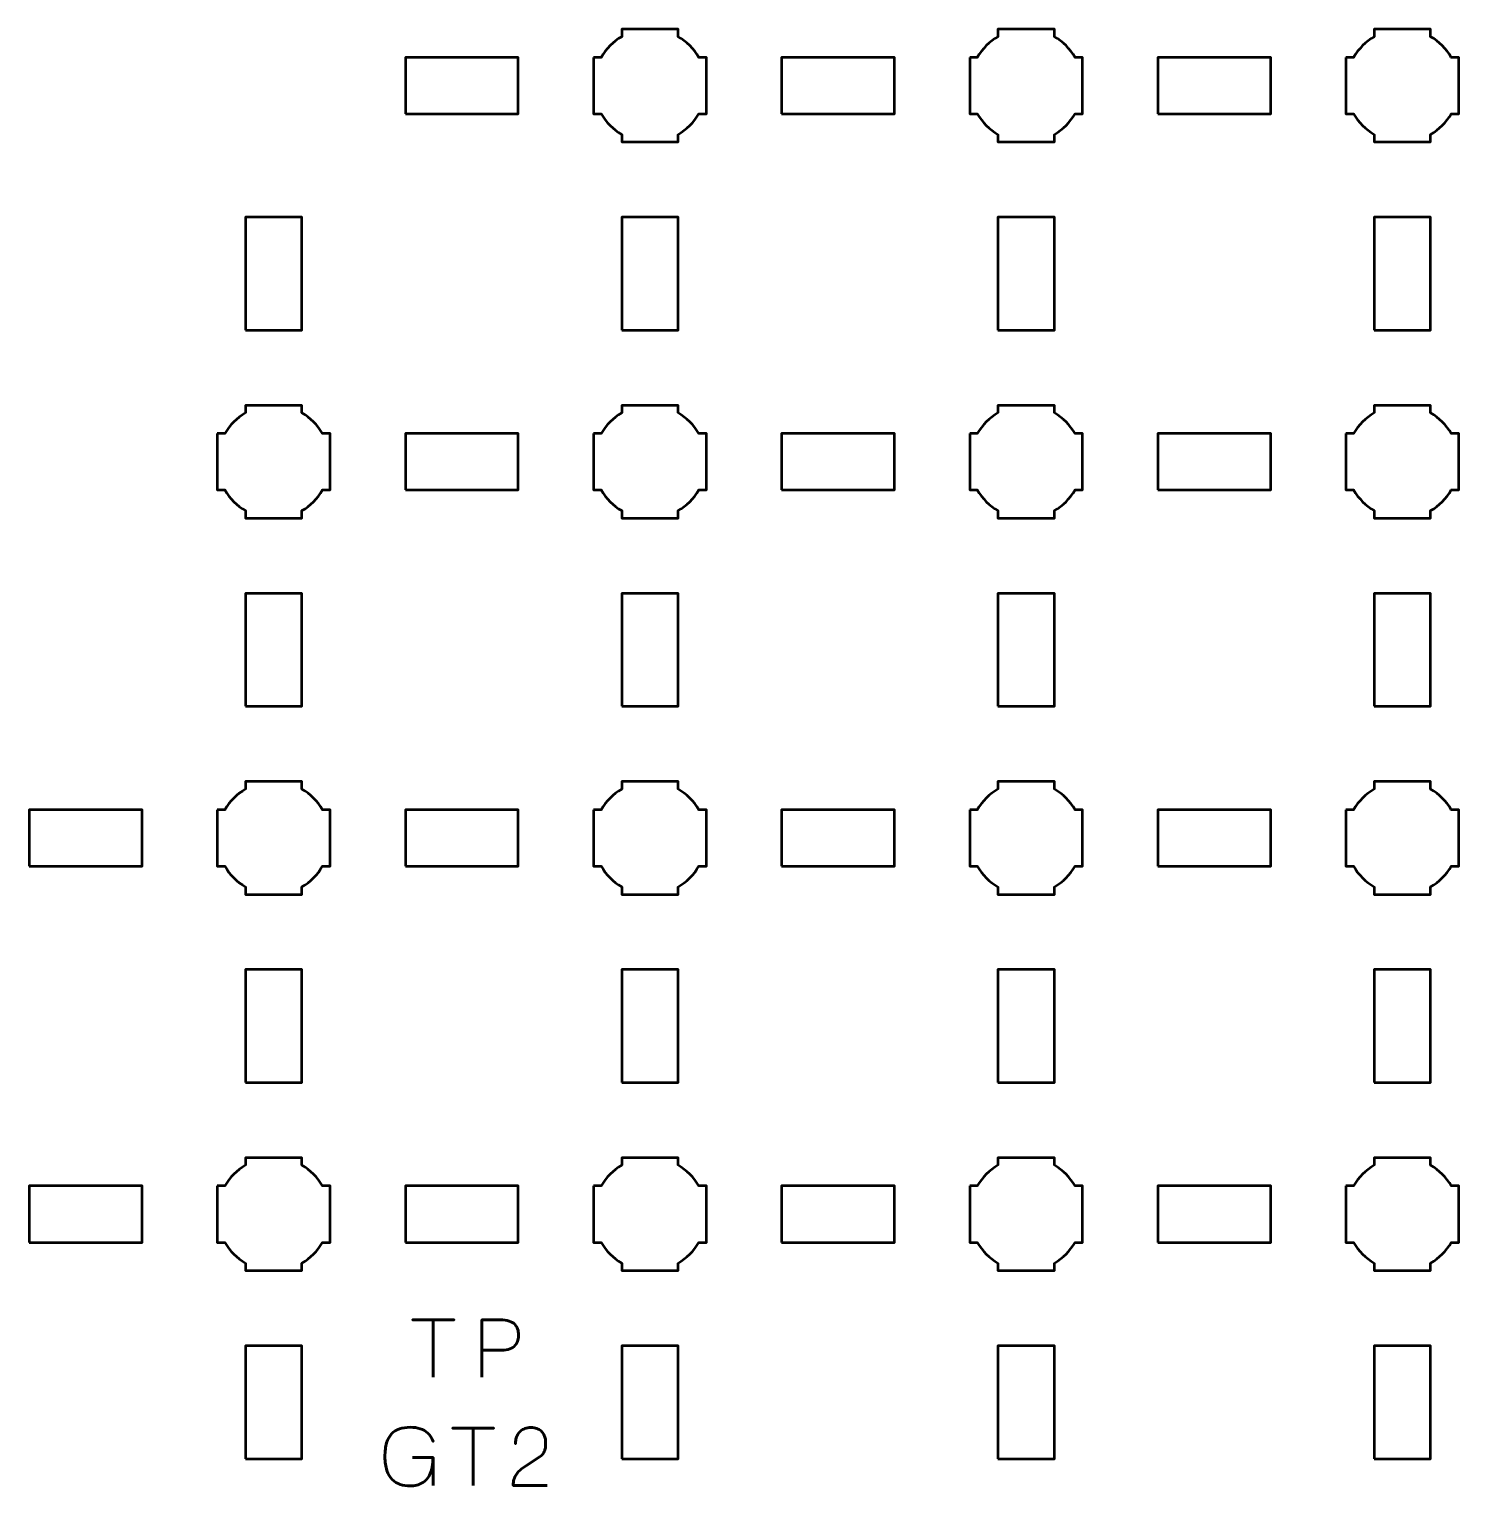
# Model space of a CAD drawing. Header units: centimetres. Extents: x -29.8 to 8.8, y -34.2 to 4.5.
# Drawn here: x -27.8 to -20.2, y -14.29 to -6.55 of the extents above; entities that cross this region are included whole.
import ezdxf

# ---------------------------------------------------------------- set-up
doc = ezdxf.new("R2010")
doc.units = ezdxf.units.CM
doc.header["$MEASUREMENT"] = 0
doc.layers.add('Layer 1', color=7, linetype='Continuous')

msp = doc.modelspace()

# ---------------------------------------------------------------- linework, layer by layer
at = {"layer": 'Layer 1', "lineweight": 53}
for points in [[(-25.8, -7), (-25.2, -7), (-25.2, -6.7), (-25.8, -6.7), (-25.8, -7)], [(-23.8, -7), (-23.2, -7), (-23.2, -6.7), (-23.8, -6.7), (-23.8, -7)], [(-21.8, -7), (-21.2, -7), (-21.2, -6.7), (-21.8, -6.7), (-21.8, -7)], [(-26.65, -8.15), (-26.35, -8.15), (-26.35, -7.55), (-26.65, -7.55), (-26.65, -8.15)], [(-24.65, -8.15), (-24.35, -8.15), (-24.35, -7.55), (-24.65, -7.55), (-24.65, -8.15)], [(-22.65, -8.15), (-22.35, -8.15), (-22.35, -7.55), (-22.65, -7.55), (-22.65, -8.15)], [(-20.65, -8.15), (-20.35, -8.15), (-20.35, -7.55), (-20.65, -7.55), (-20.65, -8.15)], [(-25.8, -9), (-25.2, -9), (-25.2, -8.7), (-25.8, -8.7), (-25.8, -9)], [(-23.8, -9), (-23.2, -9), (-23.2, -8.7), (-23.8, -8.7), (-23.8, -9)], [(-21.8, -9), (-21.2, -9), (-21.2, -8.7), (-21.8, -8.7), (-21.8, -9)], [(-26.65, -10.15), (-26.35, -10.15), (-26.35, -9.55), (-26.65, -9.55), (-26.65, -10.15)], [(-24.65, -10.15), (-24.35, -10.15), (-24.35, -9.55), (-24.65, -9.55), (-24.65, -10.15)], [(-22.65, -10.15), (-22.35, -10.15), (-22.35, -9.55), (-22.65, -9.55), (-22.65, -10.15)], [(-20.65, -10.15), (-20.35, -10.15), (-20.35, -9.55), (-20.65, -9.55), (-20.65, -10.15)], [(-27.8, -11), (-27.2, -11), (-27.2, -10.7), (-27.8, -10.7), (-27.8, -11)], [(-25.8, -11), (-25.2, -11), (-25.2, -10.7), (-25.8, -10.7), (-25.8, -11)], [(-23.8, -11), (-23.2, -11), (-23.2, -10.7), (-23.8, -10.7), (-23.8, -11)], [(-21.8, -11), (-21.2, -11), (-21.2, -10.7), (-21.8, -10.7), (-21.8, -11)], [(-26.65, -12.15), (-26.35, -12.15), (-26.35, -11.55), (-26.65, -11.55), (-26.65, -12.15)], [(-24.65, -12.15), (-24.35, -12.15), (-24.35, -11.55), (-24.65, -11.55), (-24.65, -12.15)], [(-22.65, -12.15), (-22.35, -12.15), (-22.35, -11.55), (-22.65, -11.55), (-22.65, -12.15)], [(-20.65, -12.15), (-20.35, -12.15), (-20.35, -11.55), (-20.65, -11.55), (-20.65, -12.15)], [(-27.8, -13), (-27.2, -13), (-27.2, -12.7), (-27.8, -12.7), (-27.8, -13)], [(-25.8, -13), (-25.2, -13), (-25.2, -12.7), (-25.8, -12.7), (-25.8, -13)], [(-23.8, -13), (-23.2, -13), (-23.2, -12.7), (-23.8, -12.7), (-23.8, -13)], [(-21.8, -13), (-21.2, -13), (-21.2, -12.7), (-21.8, -12.7), (-21.8, -13)], [(-26.65, -14.15), (-26.35, -14.15), (-26.35, -13.55), (-26.65, -13.55), (-26.65, -14.15)], [(-24.65, -14.15), (-24.35, -14.15), (-24.35, -13.55), (-24.65, -13.55), (-24.65, -14.15)], [(-22.65, -14.15), (-22.35, -14.15), (-22.35, -13.55), (-22.65, -13.55), (-22.65, -14.15)], [(-20.65, -14.15), (-20.35, -14.15), (-20.35, -13.55), (-20.65, -13.55), (-20.65, -14.15)]]:
    msp.add_lwpolyline(points, close=True, dxfattribs=at)
for points in [[(-24.8, -6.7), (-24.8, -6.7), (-24.75985, -6.7), (-24.75985, -6.7), (-24.75985, -6.7), (-24.7335, -6.65447), (-24.69553, -6.6165), (-24.65, -6.59015), (-24.65, -6.59015), (-24.65, -6.59015), (-24.65, -6.55), (-24.65, -6.55), (-24.65, -6.55), (-24.65, -6.55), (-24.5, -6.55), (-24.5, -6.55), (-24.5, -6.55), (-24.5, -6.55), (-24.35, -6.55), (-24.35, -6.55), (-24.35, -6.55), (-24.35, -6.55), (-24.35, -6.59015), (-24.35, -6.59015), (-24.35, -6.59015), (-24.30447, -6.6165), (-24.2665, -6.65447), (-24.24015, -6.7), (-24.24015, -6.7), (-24.24015, -6.7), (-24.2, -6.7), (-24.2, -6.7), (-24.2, -6.7), (-24.2, -6.7), (-24.2, -6.85), (-24.2, -6.85), (-24.2, -6.85), (-24.2, -6.85), (-24.2, -7), (-24.2, -7), (-24.2, -7), (-24.2, -7), (-24.24015, -7), (-24.24015, -7), (-24.24015, -7), (-24.2665, -7.04553), (-24.30447, -7.0835), (-24.35, -7.10985), (-24.35, -7.10985), (-24.35, -7.10985), (-24.35, -7.15), (-24.35, -7.15), (-24.35, -7.15), (-24.35, -7.15), (-24.5, -7.15), (-24.5, -7.15), (-24.5, -7.15), (-24.5, -7.15), (-24.65, -7.15), (-24.65, -7.15), (-24.65, -7.15), (-24.65, -7.15), (-24.65, -7.10985), (-24.65, -7.10985), (-24.65, -7.10985), (-24.69553, -7.0835), (-24.7335, -7.04553), (-24.75985, -7), (-24.75985, -7), (-24.75985, -7), (-24.8, -7), (-24.8, -7), (-24.8, -7), (-24.8, -7), (-24.8, -6.85), (-24.8, -6.85), (-24.8, -6.85), (-24.8, -6.85), (-24.8, -6.7), (-24.8, -6.7)], [(-22.8, -6.7), (-22.8, -6.7), (-22.75985, -6.7), (-22.75985, -6.7), (-22.75985, -6.7), (-22.7335, -6.65447), (-22.69553, -6.6165), (-22.65, -6.59015), (-22.65, -6.59015), (-22.65, -6.59015), (-22.65, -6.55), (-22.65, -6.55), (-22.65, -6.55), (-22.65, -6.55), (-22.5, -6.55), (-22.5, -6.55), (-22.5, -6.55), (-22.5, -6.55), (-22.35, -6.55), (-22.35, -6.55), (-22.35, -6.55), (-22.35, -6.55), (-22.35, -6.59015), (-22.35, -6.59015), (-22.35, -6.59015), (-22.30447, -6.6165), (-22.2665, -6.65447), (-22.24015, -6.7), (-22.24015, -6.7), (-22.24015, -6.7), (-22.2, -6.7), (-22.2, -6.7), (-22.2, -6.7), (-22.2, -6.7), (-22.2, -6.85), (-22.2, -6.85), (-22.2, -6.85), (-22.2, -6.85), (-22.2, -7), (-22.2, -7), (-22.2, -7), (-22.2, -7), (-22.24015, -7), (-22.24015, -7), (-22.24015, -7), (-22.2665, -7.04553), (-22.30447, -7.0835), (-22.35, -7.10985), (-22.35, -7.10985), (-22.35, -7.10985), (-22.35, -7.15), (-22.35, -7.15), (-22.35, -7.15), (-22.35, -7.15), (-22.5, -7.15), (-22.5, -7.15), (-22.5, -7.15), (-22.5, -7.15), (-22.65, -7.15), (-22.65, -7.15), (-22.65, -7.15), (-22.65, -7.15), (-22.65, -7.10985), (-22.65, -7.10985), (-22.65, -7.10985), (-22.69553, -7.0835), (-22.7335, -7.04553), (-22.75985, -7), (-22.75985, -7), (-22.75985, -7), (-22.8, -7), (-22.8, -7), (-22.8, -7), (-22.8, -7), (-22.8, -6.85), (-22.8, -6.85), (-22.8, -6.85), (-22.8, -6.85), (-22.8, -6.7), (-22.8, -6.7)], [(-20.8, -6.7), (-20.8, -6.7), (-20.75985, -6.7), (-20.75985, -6.7), (-20.75985, -6.7), (-20.7335, -6.65447), (-20.69553, -6.6165), (-20.65, -6.59015), (-20.65, -6.59015), (-20.65, -6.59015), (-20.65, -6.55), (-20.65, -6.55), (-20.65, -6.55), (-20.65, -6.55), (-20.5, -6.55), (-20.5, -6.55), (-20.5, -6.55), (-20.5, -6.55), (-20.35, -6.55), (-20.35, -6.55), (-20.35, -6.55), (-20.35, -6.55), (-20.35, -6.59015), (-20.35, -6.59015), (-20.35, -6.59015), (-20.30447, -6.6165), (-20.2665, -6.65447), (-20.24015, -6.7), (-20.24015, -6.7), (-20.24015, -6.7), (-20.2, -6.7), (-20.2, -6.7), (-20.2, -6.7), (-20.2, -6.7), (-20.2, -6.85), (-20.2, -6.85), (-20.2, -6.85), (-20.2, -6.85), (-20.2, -7), (-20.2, -7), (-20.2, -7), (-20.2, -7), (-20.24015, -7), (-20.24015, -7), (-20.24015, -7), (-20.2665, -7.04553), (-20.30447, -7.0835), (-20.35, -7.10985), (-20.35, -7.10985), (-20.35, -7.10985), (-20.35, -7.15), (-20.35, -7.15), (-20.35, -7.15), (-20.35, -7.15), (-20.5, -7.15), (-20.5, -7.15), (-20.5, -7.15), (-20.5, -7.15), (-20.65, -7.15), (-20.65, -7.15), (-20.65, -7.15), (-20.65, -7.15), (-20.65, -7.10985), (-20.65, -7.10985), (-20.65, -7.10985), (-20.69553, -7.0835), (-20.7335, -7.04553), (-20.75985, -7), (-20.75985, -7), (-20.75985, -7), (-20.8, -7), (-20.8, -7), (-20.8, -7), (-20.8, -7), (-20.8, -6.85), (-20.8, -6.85), (-20.8, -6.85), (-20.8, -6.85), (-20.8, -6.7), (-20.8, -6.7)], [(-26.8, -8.7), (-26.8, -8.7), (-26.75985, -8.7), (-26.75985, -8.7), (-26.75985, -8.7), (-26.7335, -8.65447), (-26.69553, -8.6165), (-26.65, -8.59015), (-26.65, -8.59015), (-26.65, -8.59015), (-26.65, -8.55), (-26.65, -8.55), (-26.65, -8.55), (-26.65, -8.55), (-26.5, -8.55), (-26.5, -8.55), (-26.5, -8.55), (-26.5, -8.55), (-26.35, -8.55), (-26.35, -8.55), (-26.35, -8.55), (-26.35, -8.55), (-26.35, -8.59015), (-26.35, -8.59015), (-26.35, -8.59015), (-26.30447, -8.6165), (-26.2665, -8.65447), (-26.24015, -8.7), (-26.24015, -8.7), (-26.24015, -8.7), (-26.2, -8.7), (-26.2, -8.7), (-26.2, -8.7), (-26.2, -8.7), (-26.2, -8.85), (-26.2, -8.85), (-26.2, -8.85), (-26.2, -8.85), (-26.2, -9), (-26.2, -9), (-26.2, -9), (-26.2, -9), (-26.24015, -9), (-26.24015, -9), (-26.24015, -9), (-26.2665, -9.04553), (-26.30447, -9.0835), (-26.35, -9.10985), (-26.35, -9.10985), (-26.35, -9.10985), (-26.35, -9.15), (-26.35, -9.15), (-26.35, -9.15), (-26.35, -9.15), (-26.5, -9.15), (-26.5, -9.15), (-26.5, -9.15), (-26.5, -9.15), (-26.65, -9.15), (-26.65, -9.15), (-26.65, -9.15), (-26.65, -9.15), (-26.65, -9.10985), (-26.65, -9.10985), (-26.65, -9.10985), (-26.69553, -9.0835), (-26.7335, -9.04553), (-26.75985, -9), (-26.75985, -9), (-26.75985, -9), (-26.8, -9), (-26.8, -9), (-26.8, -9), (-26.8, -9), (-26.8, -8.85), (-26.8, -8.85), (-26.8, -8.85), (-26.8, -8.85), (-26.8, -8.7), (-26.8, -8.7)], [(-24.8, -8.7), (-24.8, -8.7), (-24.75985, -8.7), (-24.75985, -8.7), (-24.75985, -8.7), (-24.7335, -8.65447), (-24.69553, -8.6165), (-24.65, -8.59015), (-24.65, -8.59015), (-24.65, -8.59015), (-24.65, -8.55), (-24.65, -8.55), (-24.65, -8.55), (-24.65, -8.55), (-24.5, -8.55), (-24.5, -8.55), (-24.5, -8.55), (-24.5, -8.55), (-24.35, -8.55), (-24.35, -8.55), (-24.35, -8.55), (-24.35, -8.55), (-24.35, -8.59015), (-24.35, -8.59015), (-24.35, -8.59015), (-24.30447, -8.6165), (-24.2665, -8.65447), (-24.24015, -8.7), (-24.24015, -8.7), (-24.24015, -8.7), (-24.2, -8.7), (-24.2, -8.7), (-24.2, -8.7), (-24.2, -8.7), (-24.2, -8.85), (-24.2, -8.85), (-24.2, -8.85), (-24.2, -8.85), (-24.2, -9), (-24.2, -9), (-24.2, -9), (-24.2, -9), (-24.24015, -9), (-24.24015, -9), (-24.24015, -9), (-24.2665, -9.04553), (-24.30447, -9.0835), (-24.35, -9.10985), (-24.35, -9.10985), (-24.35, -9.10985), (-24.35, -9.15), (-24.35, -9.15), (-24.35, -9.15), (-24.35, -9.15), (-24.5, -9.15), (-24.5, -9.15), (-24.5, -9.15), (-24.5, -9.15), (-24.65, -9.15), (-24.65, -9.15), (-24.65, -9.15), (-24.65, -9.15), (-24.65, -9.10985), (-24.65, -9.10985), (-24.65, -9.10985), (-24.69553, -9.0835), (-24.7335, -9.04553), (-24.75985, -9), (-24.75985, -9), (-24.75985, -9), (-24.8, -9), (-24.8, -9), (-24.8, -9), (-24.8, -9), (-24.8, -8.85), (-24.8, -8.85), (-24.8, -8.85), (-24.8, -8.85), (-24.8, -8.7), (-24.8, -8.7)], [(-22.8, -8.7), (-22.8, -8.7), (-22.75985, -8.7), (-22.75985, -8.7), (-22.75985, -8.7), (-22.7335, -8.65447), (-22.69553, -8.6165), (-22.65, -8.59015), (-22.65, -8.59015), (-22.65, -8.59015), (-22.65, -8.55), (-22.65, -8.55), (-22.65, -8.55), (-22.65, -8.55), (-22.5, -8.55), (-22.5, -8.55), (-22.5, -8.55), (-22.5, -8.55), (-22.35, -8.55), (-22.35, -8.55), (-22.35, -8.55), (-22.35, -8.55), (-22.35, -8.59015), (-22.35, -8.59015), (-22.35, -8.59015), (-22.30447, -8.6165), (-22.2665, -8.65447), (-22.24015, -8.7), (-22.24015, -8.7), (-22.24015, -8.7), (-22.2, -8.7), (-22.2, -8.7), (-22.2, -8.7), (-22.2, -8.7), (-22.2, -8.85), (-22.2, -8.85), (-22.2, -8.85), (-22.2, -8.85), (-22.2, -9), (-22.2, -9), (-22.2, -9), (-22.2, -9), (-22.24015, -9), (-22.24015, -9), (-22.24015, -9), (-22.2665, -9.04553), (-22.30447, -9.0835), (-22.35, -9.10985), (-22.35, -9.10985), (-22.35, -9.10985), (-22.35, -9.15), (-22.35, -9.15), (-22.35, -9.15), (-22.35, -9.15), (-22.5, -9.15), (-22.5, -9.15), (-22.5, -9.15), (-22.5, -9.15), (-22.65, -9.15), (-22.65, -9.15), (-22.65, -9.15), (-22.65, -9.15), (-22.65, -9.10985), (-22.65, -9.10985), (-22.65, -9.10985), (-22.69553, -9.0835), (-22.7335, -9.04553), (-22.75985, -9), (-22.75985, -9), (-22.75985, -9), (-22.8, -9), (-22.8, -9), (-22.8, -9), (-22.8, -9), (-22.8, -8.85), (-22.8, -8.85), (-22.8, -8.85), (-22.8, -8.85), (-22.8, -8.7), (-22.8, -8.7)], [(-20.8, -8.7), (-20.8, -8.7), (-20.75985, -8.7), (-20.75985, -8.7), (-20.75985, -8.7), (-20.7335, -8.65447), (-20.69553, -8.6165), (-20.65, -8.59015), (-20.65, -8.59015), (-20.65, -8.59015), (-20.65, -8.55), (-20.65, -8.55), (-20.65, -8.55), (-20.65, -8.55), (-20.5, -8.55), (-20.5, -8.55), (-20.5, -8.55), (-20.5, -8.55), (-20.35, -8.55), (-20.35, -8.55), (-20.35, -8.55), (-20.35, -8.55), (-20.35, -8.59015), (-20.35, -8.59015), (-20.35, -8.59015), (-20.30447, -8.6165), (-20.2665, -8.65447), (-20.24015, -8.7), (-20.24015, -8.7), (-20.24015, -8.7), (-20.2, -8.7), (-20.2, -8.7), (-20.2, -8.7), (-20.2, -8.7), (-20.2, -8.85), (-20.2, -8.85), (-20.2, -8.85), (-20.2, -8.85), (-20.2, -9), (-20.2, -9), (-20.2, -9), (-20.2, -9), (-20.24015, -9), (-20.24015, -9), (-20.24015, -9), (-20.2665, -9.04553), (-20.30447, -9.0835), (-20.35, -9.10985), (-20.35, -9.10985), (-20.35, -9.10985), (-20.35, -9.15), (-20.35, -9.15), (-20.35, -9.15), (-20.35, -9.15), (-20.5, -9.15), (-20.5, -9.15), (-20.5, -9.15), (-20.5, -9.15), (-20.65, -9.15), (-20.65, -9.15), (-20.65, -9.15), (-20.65, -9.15), (-20.65, -9.10985), (-20.65, -9.10985), (-20.65, -9.10985), (-20.69553, -9.0835), (-20.7335, -9.04553), (-20.75985, -9), (-20.75985, -9), (-20.75985, -9), (-20.8, -9), (-20.8, -9), (-20.8, -9), (-20.8, -9), (-20.8, -8.85), (-20.8, -8.85), (-20.8, -8.85), (-20.8, -8.85), (-20.8, -8.7), (-20.8, -8.7)], [(-26.8, -10.7), (-26.8, -10.7), (-26.75985, -10.7), (-26.75985, -10.7), (-26.75985, -10.7), (-26.7335, -10.65447), (-26.69553, -10.6165), (-26.65, -10.59015), (-26.65, -10.59015), (-26.65, -10.59015), (-26.65, -10.55), (-26.65, -10.55), (-26.65, -10.55), (-26.65, -10.55), (-26.5, -10.55), (-26.5, -10.55), (-26.5, -10.55), (-26.5, -10.55), (-26.35, -10.55), (-26.35, -10.55), (-26.35, -10.55), (-26.35, -10.55), (-26.35, -10.59015), (-26.35, -10.59015), (-26.35, -10.59015), (-26.30447, -10.6165), (-26.2665, -10.65447), (-26.24015, -10.7), (-26.24015, -10.7), (-26.24015, -10.7), (-26.2, -10.7), (-26.2, -10.7), (-26.2, -10.7), (-26.2, -10.7), (-26.2, -10.85), (-26.2, -10.85), (-26.2, -10.85), (-26.2, -10.85), (-26.2, -11), (-26.2, -11), (-26.2, -11), (-26.2, -11), (-26.24015, -11), (-26.24015, -11), (-26.24015, -11), (-26.2665, -11.04553), (-26.30447, -11.0835), (-26.35, -11.10985), (-26.35, -11.10985), (-26.35, -11.10985), (-26.35, -11.15), (-26.35, -11.15), (-26.35, -11.15), (-26.35, -11.15), (-26.5, -11.15), (-26.5, -11.15), (-26.5, -11.15), (-26.5, -11.15), (-26.65, -11.15), (-26.65, -11.15), (-26.65, -11.15), (-26.65, -11.15), (-26.65, -11.10985), (-26.65, -11.10985), (-26.65, -11.10985), (-26.69553, -11.0835), (-26.7335, -11.04553), (-26.75985, -11), (-26.75985, -11), (-26.75985, -11), (-26.8, -11), (-26.8, -11), (-26.8, -11), (-26.8, -11), (-26.8, -10.85), (-26.8, -10.85), (-26.8, -10.85), (-26.8, -10.85), (-26.8, -10.7), (-26.8, -10.7)], [(-24.8, -10.7), (-24.8, -10.7), (-24.75985, -10.7), (-24.75985, -10.7), (-24.75985, -10.7), (-24.7335, -10.65447), (-24.69553, -10.6165), (-24.65, -10.59015), (-24.65, -10.59015), (-24.65, -10.59015), (-24.65, -10.55), (-24.65, -10.55), (-24.65, -10.55), (-24.65, -10.55), (-24.5, -10.55), (-24.5, -10.55), (-24.5, -10.55), (-24.5, -10.55), (-24.35, -10.55), (-24.35, -10.55), (-24.35, -10.55), (-24.35, -10.55), (-24.35, -10.59015), (-24.35, -10.59015), (-24.35, -10.59015), (-24.30447, -10.6165), (-24.2665, -10.65447), (-24.24015, -10.7), (-24.24015, -10.7), (-24.24015, -10.7), (-24.2, -10.7), (-24.2, -10.7), (-24.2, -10.7), (-24.2, -10.7), (-24.2, -10.85), (-24.2, -10.85), (-24.2, -10.85), (-24.2, -10.85), (-24.2, -11), (-24.2, -11), (-24.2, -11), (-24.2, -11), (-24.24015, -11), (-24.24015, -11), (-24.24015, -11), (-24.2665, -11.04553), (-24.30447, -11.0835), (-24.35, -11.10985), (-24.35, -11.10985), (-24.35, -11.10985), (-24.35, -11.15), (-24.35, -11.15), (-24.35, -11.15), (-24.35, -11.15), (-24.5, -11.15), (-24.5, -11.15), (-24.5, -11.15), (-24.5, -11.15), (-24.65, -11.15), (-24.65, -11.15), (-24.65, -11.15), (-24.65, -11.15), (-24.65, -11.10985), (-24.65, -11.10985), (-24.65, -11.10985), (-24.69553, -11.0835), (-24.7335, -11.04553), (-24.75985, -11), (-24.75985, -11), (-24.75985, -11), (-24.8, -11), (-24.8, -11), (-24.8, -11), (-24.8, -11), (-24.8, -10.85), (-24.8, -10.85), (-24.8, -10.85), (-24.8, -10.85), (-24.8, -10.7), (-24.8, -10.7)], [(-22.8, -10.7), (-22.8, -10.7), (-22.75985, -10.7), (-22.75985, -10.7), (-22.75985, -10.7), (-22.7335, -10.65447), (-22.69553, -10.6165), (-22.65, -10.59015), (-22.65, -10.59015), (-22.65, -10.59015), (-22.65, -10.55), (-22.65, -10.55), (-22.65, -10.55), (-22.65, -10.55), (-22.5, -10.55), (-22.5, -10.55), (-22.5, -10.55), (-22.5, -10.55), (-22.35, -10.55), (-22.35, -10.55), (-22.35, -10.55), (-22.35, -10.55), (-22.35, -10.59015), (-22.35, -10.59015), (-22.35, -10.59015), (-22.30447, -10.6165), (-22.2665, -10.65447), (-22.24015, -10.7), (-22.24015, -10.7), (-22.24015, -10.7), (-22.2, -10.7), (-22.2, -10.7), (-22.2, -10.7), (-22.2, -10.7), (-22.2, -10.85), (-22.2, -10.85), (-22.2, -10.85), (-22.2, -10.85), (-22.2, -11), (-22.2, -11), (-22.2, -11), (-22.2, -11), (-22.24015, -11), (-22.24015, -11), (-22.24015, -11), (-22.2665, -11.04553), (-22.30447, -11.0835), (-22.35, -11.10985), (-22.35, -11.10985), (-22.35, -11.10985), (-22.35, -11.15), (-22.35, -11.15), (-22.35, -11.15), (-22.35, -11.15), (-22.5, -11.15), (-22.5, -11.15), (-22.5, -11.15), (-22.5, -11.15), (-22.65, -11.15), (-22.65, -11.15), (-22.65, -11.15), (-22.65, -11.15), (-22.65, -11.10985), (-22.65, -11.10985), (-22.65, -11.10985), (-22.69553, -11.0835), (-22.7335, -11.04553), (-22.75985, -11), (-22.75985, -11), (-22.75985, -11), (-22.8, -11), (-22.8, -11), (-22.8, -11), (-22.8, -11), (-22.8, -10.85), (-22.8, -10.85), (-22.8, -10.85), (-22.8, -10.85), (-22.8, -10.7), (-22.8, -10.7)], [(-20.8, -10.7), (-20.8, -10.7), (-20.75985, -10.7), (-20.75985, -10.7), (-20.75985, -10.7), (-20.7335, -10.65447), (-20.69553, -10.6165), (-20.65, -10.59015), (-20.65, -10.59015), (-20.65, -10.59015), (-20.65, -10.55), (-20.65, -10.55), (-20.65, -10.55), (-20.65, -10.55), (-20.5, -10.55), (-20.5, -10.55), (-20.5, -10.55), (-20.5, -10.55), (-20.35, -10.55), (-20.35, -10.55), (-20.35, -10.55), (-20.35, -10.55), (-20.35, -10.59015), (-20.35, -10.59015), (-20.35, -10.59015), (-20.30447, -10.6165), (-20.2665, -10.65447), (-20.24015, -10.7), (-20.24015, -10.7), (-20.24015, -10.7), (-20.2, -10.7), (-20.2, -10.7), (-20.2, -10.7), (-20.2, -10.7), (-20.2, -10.85), (-20.2, -10.85), (-20.2, -10.85), (-20.2, -10.85), (-20.2, -11), (-20.2, -11), (-20.2, -11), (-20.2, -11), (-20.24015, -11), (-20.24015, -11), (-20.24015, -11), (-20.2665, -11.04553), (-20.30447, -11.0835), (-20.35, -11.10985), (-20.35, -11.10985), (-20.35, -11.10985), (-20.35, -11.15), (-20.35, -11.15), (-20.35, -11.15), (-20.35, -11.15), (-20.5, -11.15), (-20.5, -11.15), (-20.5, -11.15), (-20.5, -11.15), (-20.65, -11.15), (-20.65, -11.15), (-20.65, -11.15), (-20.65, -11.15), (-20.65, -11.10985), (-20.65, -11.10985), (-20.65, -11.10985), (-20.69553, -11.0835), (-20.7335, -11.04553), (-20.75985, -11), (-20.75985, -11), (-20.75985, -11), (-20.8, -11), (-20.8, -11), (-20.8, -11), (-20.8, -11), (-20.8, -10.85), (-20.8, -10.85), (-20.8, -10.85), (-20.8, -10.85), (-20.8, -10.7), (-20.8, -10.7)], [(-26.8, -12.7), (-26.8, -12.7), (-26.75985, -12.7), (-26.75985, -12.7), (-26.75985, -12.7), (-26.7335, -12.65447), (-26.69553, -12.6165), (-26.65, -12.59015), (-26.65, -12.59015), (-26.65, -12.59015), (-26.65, -12.55), (-26.65, -12.55), (-26.65, -12.55), (-26.65, -12.55), (-26.5, -12.55), (-26.5, -12.55), (-26.5, -12.55), (-26.5, -12.55), (-26.35, -12.55), (-26.35, -12.55), (-26.35, -12.55), (-26.35, -12.55), (-26.35, -12.59015), (-26.35, -12.59015), (-26.35, -12.59015), (-26.30447, -12.6165), (-26.2665, -12.65447), (-26.24015, -12.7), (-26.24015, -12.7), (-26.24015, -12.7), (-26.2, -12.7), (-26.2, -12.7), (-26.2, -12.7), (-26.2, -12.7), (-26.2, -12.85), (-26.2, -12.85), (-26.2, -12.85), (-26.2, -12.85), (-26.2, -13), (-26.2, -13), (-26.2, -13), (-26.2, -13), (-26.24015, -13), (-26.24015, -13), (-26.24015, -13), (-26.2665, -13.04553), (-26.30447, -13.0835), (-26.35, -13.10985), (-26.35, -13.10985), (-26.35, -13.10985), (-26.35, -13.15), (-26.35, -13.15), (-26.35, -13.15), (-26.35, -13.15), (-26.5, -13.15), (-26.5, -13.15), (-26.5, -13.15), (-26.5, -13.15), (-26.65, -13.15), (-26.65, -13.15), (-26.65, -13.15), (-26.65, -13.15), (-26.65, -13.10985), (-26.65, -13.10985), (-26.65, -13.10985), (-26.69553, -13.0835), (-26.7335, -13.04553), (-26.75985, -13), (-26.75985, -13), (-26.75985, -13), (-26.8, -13), (-26.8, -13), (-26.8, -13), (-26.8, -13), (-26.8, -12.85), (-26.8, -12.85), (-26.8, -12.85), (-26.8, -12.85), (-26.8, -12.7), (-26.8, -12.7)], [(-24.8, -12.7), (-24.8, -12.7), (-24.75985, -12.7), (-24.75985, -12.7), (-24.75985, -12.7), (-24.7335, -12.65447), (-24.69553, -12.6165), (-24.65, -12.59015), (-24.65, -12.59015), (-24.65, -12.59015), (-24.65, -12.55), (-24.65, -12.55), (-24.65, -12.55), (-24.65, -12.55), (-24.5, -12.55), (-24.5, -12.55), (-24.5, -12.55), (-24.5, -12.55), (-24.35, -12.55), (-24.35, -12.55), (-24.35, -12.55), (-24.35, -12.55), (-24.35, -12.59015), (-24.35, -12.59015), (-24.35, -12.59015), (-24.30447, -12.6165), (-24.2665, -12.65447), (-24.24015, -12.7), (-24.24015, -12.7), (-24.24015, -12.7), (-24.2, -12.7), (-24.2, -12.7), (-24.2, -12.7), (-24.2, -12.7), (-24.2, -12.85), (-24.2, -12.85), (-24.2, -12.85), (-24.2, -12.85), (-24.2, -13), (-24.2, -13), (-24.2, -13), (-24.2, -13), (-24.24015, -13), (-24.24015, -13), (-24.24015, -13), (-24.2665, -13.04553), (-24.30447, -13.0835), (-24.35, -13.10985), (-24.35, -13.10985), (-24.35, -13.10985), (-24.35, -13.15), (-24.35, -13.15), (-24.35, -13.15), (-24.35, -13.15), (-24.5, -13.15), (-24.5, -13.15), (-24.5, -13.15), (-24.5, -13.15), (-24.65, -13.15), (-24.65, -13.15), (-24.65, -13.15), (-24.65, -13.15), (-24.65, -13.10985), (-24.65, -13.10985), (-24.65, -13.10985), (-24.69553, -13.0835), (-24.7335, -13.04553), (-24.75985, -13), (-24.75985, -13), (-24.75985, -13), (-24.8, -13), (-24.8, -13), (-24.8, -13), (-24.8, -13), (-24.8, -12.85), (-24.8, -12.85), (-24.8, -12.85), (-24.8, -12.85), (-24.8, -12.7), (-24.8, -12.7)], [(-22.8, -12.7), (-22.8, -12.7), (-22.75985, -12.7), (-22.75985, -12.7), (-22.75985, -12.7), (-22.7335, -12.65447), (-22.69553, -12.6165), (-22.65, -12.59015), (-22.65, -12.59015), (-22.65, -12.59015), (-22.65, -12.55), (-22.65, -12.55), (-22.65, -12.55), (-22.65, -12.55), (-22.5, -12.55), (-22.5, -12.55), (-22.5, -12.55), (-22.5, -12.55), (-22.35, -12.55), (-22.35, -12.55), (-22.35, -12.55), (-22.35, -12.55), (-22.35, -12.59015), (-22.35, -12.59015), (-22.35, -12.59015), (-22.30447, -12.6165), (-22.2665, -12.65447), (-22.24015, -12.7), (-22.24015, -12.7), (-22.24015, -12.7), (-22.2, -12.7), (-22.2, -12.7), (-22.2, -12.7), (-22.2, -12.7), (-22.2, -12.85), (-22.2, -12.85), (-22.2, -12.85), (-22.2, -12.85), (-22.2, -13), (-22.2, -13), (-22.2, -13), (-22.2, -13), (-22.24015, -13), (-22.24015, -13), (-22.24015, -13), (-22.2665, -13.04553), (-22.30447, -13.0835), (-22.35, -13.10985), (-22.35, -13.10985), (-22.35, -13.10985), (-22.35, -13.15), (-22.35, -13.15), (-22.35, -13.15), (-22.35, -13.15), (-22.5, -13.15), (-22.5, -13.15), (-22.5, -13.15), (-22.5, -13.15), (-22.65, -13.15), (-22.65, -13.15), (-22.65, -13.15), (-22.65, -13.15), (-22.65, -13.10985), (-22.65, -13.10985), (-22.65, -13.10985), (-22.69553, -13.0835), (-22.7335, -13.04553), (-22.75985, -13), (-22.75985, -13), (-22.75985, -13), (-22.8, -13), (-22.8, -13), (-22.8, -13), (-22.8, -13), (-22.8, -12.85), (-22.8, -12.85), (-22.8, -12.85), (-22.8, -12.85), (-22.8, -12.7), (-22.8, -12.7)], [(-20.8, -12.7), (-20.8, -12.7), (-20.75985, -12.7), (-20.75985, -12.7), (-20.75985, -12.7), (-20.7335, -12.65447), (-20.69553, -12.6165), (-20.65, -12.59015), (-20.65, -12.59015), (-20.65, -12.59015), (-20.65, -12.55), (-20.65, -12.55), (-20.65, -12.55), (-20.65, -12.55), (-20.5, -12.55), (-20.5, -12.55), (-20.5, -12.55), (-20.5, -12.55), (-20.35, -12.55), (-20.35, -12.55), (-20.35, -12.55), (-20.35, -12.55), (-20.35, -12.59015), (-20.35, -12.59015), (-20.35, -12.59015), (-20.30447, -12.6165), (-20.2665, -12.65447), (-20.24015, -12.7), (-20.24015, -12.7), (-20.24015, -12.7), (-20.2, -12.7), (-20.2, -12.7), (-20.2, -12.7), (-20.2, -12.7), (-20.2, -12.85), (-20.2, -12.85), (-20.2, -12.85), (-20.2, -12.85), (-20.2, -13), (-20.2, -13), (-20.2, -13), (-20.2, -13), (-20.24015, -13), (-20.24015, -13), (-20.24015, -13), (-20.2665, -13.04553), (-20.30447, -13.0835), (-20.35, -13.10985), (-20.35, -13.10985), (-20.35, -13.10985), (-20.35, -13.15), (-20.35, -13.15), (-20.35, -13.15), (-20.35, -13.15), (-20.5, -13.15), (-20.5, -13.15), (-20.5, -13.15), (-20.5, -13.15), (-20.65, -13.15), (-20.65, -13.15), (-20.65, -13.15), (-20.65, -13.15), (-20.65, -13.10985), (-20.65, -13.10985), (-20.65, -13.10985), (-20.69553, -13.0835), (-20.7335, -13.04553), (-20.75985, -13), (-20.75985, -13), (-20.75985, -13), (-20.8, -13), (-20.8, -13), (-20.8, -13), (-20.8, -13), (-20.8, -12.85), (-20.8, -12.85), (-20.8, -12.85), (-20.8, -12.85), (-20.8, -12.7), (-20.8, -12.7)]]:
    msp.add_open_spline(points, degree=3, knots=[0, 0, 0, 0, 0.05, 0.05, 0.05, 0.05, 0.1, 0.1, 0.1, 0.1, 0.15, 0.15, 0.15, 0.15, 0.2, 0.2, 0.2, 0.2, 0.25, 0.25, 0.25, 0.25, 0.3, 0.3, 0.3, 0.3, 0.35, 0.35, 0.35, 0.35, 0.4, 0.4, 0.4, 0.4, 0.45, 0.45, 0.45, 0.45, 0.5, 0.5, 0.5, 0.5, 0.55, 0.55, 0.55, 0.55, 0.6, 0.6, 0.6, 0.6, 0.65, 0.65, 0.65, 0.65, 0.7, 0.7, 0.7, 0.7, 0.75, 0.75, 0.75, 0.75, 0.8, 0.8, 0.8, 0.8, 0.85, 0.85, 0.85, 0.85, 0.9, 0.9, 0.9, 0.9, 0.95, 0.95, 0.95, 0.95, 1, 1, 1, 1], dxfattribs=at)
at = {"layer": 'Layer 1', "color": 5, "lineweight": 53}
for points, knots in [([(-25.65176, -13.71686), (-25.65176, -13.71686), (-25.65176, -13.41164), (-25.65176, -13.41164), (-25.65176, -13.41164), (-25.65176, -13.41164), (-25.7614, -13.41164), (-25.7614, -13.41164), (-25.7614, -13.41164), (-25.7614, -13.41164), (-25.54127, -13.41164), (-25.54127, -13.41164), (-25.54127, -13.41164), (-25.54127, -13.41164), (-25.65176, -13.41164), (-25.65176, -13.41164), (-25.65176, -13.41164), (-25.65176, -13.41164), (-25.65176, -13.71686), (-25.65176, -13.71686)], [0, 0, 0, 0, 0.2, 0.2, 0.2, 0.2, 0.4, 0.4, 0.4, 0.4, 0.6, 0.6, 0.6, 0.6, 0.8, 0.8, 0.8, 0.8, 1, 1, 1, 1]), ([(-25.39353, -13.71686), (-25.39353, -13.71686), (-25.39353, -13.41164), (-25.39353, -13.41164), (-25.39353, -13.41164), (-25.39353, -13.41164), (-25.29616, -13.41164), (-25.29616, -13.41164), (-25.29616, -13.41164), (-25.27669, -13.41171), (-25.26068, -13.4139), (-25.24805, -13.41813), (-25.24805, -13.41813), (-25.23549, -13.42229), (-25.22561, -13.42808), (-25.21848, -13.43542), (-25.21848, -13.43542), (-25.21136, -13.44268), (-25.20628, -13.45101), (-25.20317, -13.46039), (-25.20317, -13.46039), (-25.20014, -13.46978), (-25.19838, -13.47958), (-25.19795, -13.48996), (-25.19795, -13.48996), (-25.19746, -13.50033), (-25.19866, -13.51049), (-25.20148, -13.52036), (-25.20148, -13.52036), (-25.20437, -13.53024), (-25.20924, -13.5392), (-25.21623, -13.54725), (-25.21623, -13.54725), (-25.22314, -13.55529), (-25.23252, -13.56171), (-25.24431, -13.56644), (-25.24431, -13.56644), (-25.25609, -13.57123), (-25.27069, -13.57363), (-25.28812, -13.57377), (-25.28812, -13.57377), (-25.28812, -13.57377), (-25.39353, -13.57377), (-25.39353, -13.57377), (-25.39353, -13.57377), (-25.39353, -13.57377), (-25.28812, -13.57377), (-25.28812, -13.57377), (-25.28812, -13.57377), (-25.27105, -13.57363), (-25.25658, -13.57123), (-25.24487, -13.56644), (-25.24487, -13.56644), (-25.23309, -13.56171), (-25.2237, -13.55529), (-25.21665, -13.54725), (-25.21665, -13.54725), (-25.20966, -13.5392), (-25.20465, -13.53024), (-25.20169, -13.52036), (-25.20169, -13.52036), (-25.19873, -13.51049), (-25.19746, -13.50033), (-25.19795, -13.48996), (-25.19795, -13.48996), (-25.19838, -13.47958), (-25.20014, -13.46978), (-25.20331, -13.46039), (-25.20331, -13.46039), (-25.20642, -13.45101), (-25.21164, -13.44268), (-25.21877, -13.43542), (-25.21877, -13.43542), (-25.22596, -13.42808), (-25.23584, -13.42229), (-25.2484, -13.41813), (-25.2484, -13.41813), (-25.26103, -13.4139), (-25.2769, -13.41171), (-25.29616, -13.41164), (-25.29616, -13.41164), (-25.29616, -13.41164), (-25.39353, -13.41164), (-25.39353, -13.41164), (-25.39353, -13.41164), (-25.39353, -13.41164), (-25.39353, -13.71686), (-25.39353, -13.71686)], [0, 0, 0, 0, 0.0454545, 0.0454545, 0.0454545, 0.0454545, 0.0909091, 0.0909091, 0.0909091, 0.0909091, 0.1363636, 0.1363636, 0.1363636, 0.1363636, 0.1818182, 0.1818182, 0.1818182, 0.1818182, 0.2272727, 0.2272727, 0.2272727, 0.2272727, 0.2727273, 0.2727273, 0.2727273, 0.2727273, 0.3181818, 0.3181818, 0.3181818, 0.3181818, 0.3636364, 0.3636364, 0.3636364, 0.3636364, 0.4090909, 0.4090909, 0.4090909, 0.4090909, 0.4545455, 0.4545455, 0.4545455, 0.4545455, 0.5, 0.5, 0.5, 0.5, 0.5454545, 0.5454545, 0.5454545, 0.5454545, 0.5909091, 0.5909091, 0.5909091, 0.5909091, 0.6363636, 0.6363636, 0.6363636, 0.6363636, 0.6818182, 0.6818182, 0.6818182, 0.6818182, 0.7272727, 0.7272727, 0.7272727, 0.7272727, 0.7727273, 0.7727273, 0.7727273, 0.7727273, 0.8181818, 0.8181818, 0.8181818, 0.8181818, 0.8636364, 0.8636364, 0.8636364, 0.8636364, 0.9090909, 0.9090909, 0.9090909, 0.9090909, 0.9545455, 0.9545455, 0.9545455, 0.9545455, 1, 1, 1, 1]), ([(-25.76182, -14.144), (-25.76182, -14.144), (-25.65303, -14.144), (-25.65303, -14.144), (-25.65303, -14.144), (-25.65317, -14.17865), (-25.65811, -14.20708), (-25.66799, -14.22923), (-25.66799, -14.22923), (-25.67786, -14.25146), (-25.69183, -14.26783), (-25.71004, -14.27848), (-25.71004, -14.27848), (-25.72824, -14.28907), (-25.74983, -14.29436), (-25.77495, -14.29429), (-25.77495, -14.29429), (-25.79379, -14.29436), (-25.81128, -14.29175), (-25.82744, -14.28631), (-25.82744, -14.28631), (-25.8436, -14.28095), (-25.85778, -14.2722), (-25.86992, -14.26014), (-25.86992, -14.26014), (-25.88205, -14.24807), (-25.89158, -14.23213), (-25.89835, -14.2123), (-25.89835, -14.2123), (-25.90512, -14.19248), (-25.90858, -14.16813), (-25.90872, -14.13935), (-25.90872, -14.13935), (-25.90865, -14.11042), (-25.90562, -14.08601), (-25.89962, -14.06597), (-25.89962, -14.06597), (-25.89355, -14.046), (-25.8848, -14.02992), (-25.87323, -14.01771), (-25.87323, -14.01771), (-25.86173, -14.00558), (-25.84769, -13.99676), (-25.83118, -13.99125), (-25.83118, -13.99125), (-25.81467, -13.98575), (-25.79597, -13.98307), (-25.77495, -13.98314), (-25.77495, -13.98314), (-25.75498, -13.98307), (-25.73706, -13.98554), (-25.72111, -13.99055), (-25.72111, -13.99055), (-25.70517, -13.99556), (-25.69148, -14.0036), (-25.68005, -14.01468), (-25.68005, -14.01468), (-25.66855, -14.02575), (-25.65959, -14.04036), (-25.65303, -14.05849), (-25.65303, -14.05849), (-25.65959, -14.04036), (-25.66855, -14.02575), (-25.68005, -14.01468), (-25.68005, -14.01468), (-25.69148, -14.0036), (-25.70517, -13.99556), (-25.72111, -13.99055), (-25.72111, -13.99055), (-25.73706, -13.98554), (-25.75498, -13.98307), (-25.77495, -13.98314), (-25.77495, -13.98314), (-25.79597, -13.98307), (-25.81467, -13.98575), (-25.83118, -13.99125), (-25.83118, -13.99125), (-25.84769, -13.99676), (-25.86173, -14.00558), (-25.87323, -14.01771), (-25.87323, -14.01771), (-25.8848, -14.02992), (-25.89355, -14.046), (-25.89962, -14.06597), (-25.89962, -14.06597), (-25.90562, -14.08601), (-25.90865, -14.11042), (-25.90872, -14.13935), (-25.90872, -14.13935), (-25.90858, -14.16813), (-25.90512, -14.19248), (-25.89835, -14.2123), (-25.89835, -14.2123), (-25.89158, -14.23213), (-25.88205, -14.24807), (-25.86992, -14.26014), (-25.86992, -14.26014), (-25.85778, -14.2722), (-25.8436, -14.28095), (-25.82744, -14.28631), (-25.82744, -14.28631), (-25.81128, -14.29175), (-25.79379, -14.29436), (-25.77495, -14.29429), (-25.77495, -14.29429), (-25.74983, -14.29436), (-25.72824, -14.28907), (-25.71004, -14.27848), (-25.71004, -14.27848), (-25.69183, -14.26783), (-25.67786, -14.25146), (-25.66799, -14.22923), (-25.66799, -14.22923), (-25.65811, -14.20708), (-25.65317, -14.17865), (-25.65303, -14.144), (-25.65303, -14.144), (-25.65303, -14.144), (-25.76182, -14.144), (-25.76182, -14.144)], [0, 0, 0, 0, 0.0333333, 0.0333333, 0.0333333, 0.0333333, 0.0666667, 0.0666667, 0.0666667, 0.0666667, 0.1, 0.1, 0.1, 0.1, 0.1333333, 0.1333333, 0.1333333, 0.1333333, 0.1666667, 0.1666667, 0.1666667, 0.1666667, 0.2, 0.2, 0.2, 0.2, 0.2333333, 0.2333333, 0.2333333, 0.2333333, 0.2666667, 0.2666667, 0.2666667, 0.2666667, 0.3, 0.3, 0.3, 0.3, 0.3333333, 0.3333333, 0.3333333, 0.3333333, 0.3666667, 0.3666667, 0.3666667, 0.3666667, 0.4, 0.4, 0.4, 0.4, 0.4333333, 0.4333333, 0.4333333, 0.4333333, 0.4666667, 0.4666667, 0.4666667, 0.4666667, 0.5, 0.5, 0.5, 0.5, 0.5333333, 0.5333333, 0.5333333, 0.5333333, 0.5666667, 0.5666667, 0.5666667, 0.5666667, 0.6, 0.6, 0.6, 0.6, 0.6333333, 0.6333333, 0.6333333, 0.6333333, 0.6666667, 0.6666667, 0.6666667, 0.6666667, 0.7, 0.7, 0.7, 0.7, 0.7333333, 0.7333333, 0.7333333, 0.7333333, 0.7666667, 0.7666667, 0.7666667, 0.7666667, 0.8, 0.8, 0.8, 0.8, 0.8333333, 0.8333333, 0.8333333, 0.8333333, 0.8666667, 0.8666667, 0.8666667, 0.8666667, 0.9, 0.9, 0.9, 0.9, 0.9333333, 0.9333333, 0.9333333, 0.9333333, 0.9666667, 0.9666667, 0.9666667, 0.9666667, 1, 1, 1, 1]), ([(-25.43967, -14.29217), (-25.43967, -14.29217), (-25.43967, -13.98695), (-25.43967, -13.98695), (-25.43967, -13.98695), (-25.43967, -13.98695), (-25.54931, -13.98695), (-25.54931, -13.98695), (-25.54931, -13.98695), (-25.54931, -13.98695), (-25.32918, -13.98695), (-25.32918, -13.98695), (-25.32918, -13.98695), (-25.32918, -13.98695), (-25.43967, -13.98695), (-25.43967, -13.98695), (-25.43967, -13.98695), (-25.43967, -13.98695), (-25.43967, -14.29217), (-25.43967, -14.29217)], [0, 0, 0, 0, 0.2, 0.2, 0.2, 0.2, 0.4, 0.4, 0.4, 0.4, 0.6, 0.6, 0.6, 0.6, 0.8, 0.8, 0.8, 0.8, 1, 1, 1, 1]), ([(-25.04555, -14.29217), (-25.04555, -14.29217), (-25.22716, -14.29217), (-25.22716, -14.29217), (-25.22716, -14.29217), (-25.22681, -14.27989), (-25.22526, -14.26903), (-25.22264, -14.25971), (-25.22264, -14.25971), (-25.21996, -14.2504), (-25.21637, -14.24222), (-25.21192, -14.23516), (-25.21192, -14.23516), (-25.2074, -14.22811), (-25.20225, -14.22183), (-25.1964, -14.21632), (-25.1964, -14.21632), (-25.19054, -14.21075), (-25.18426, -14.20567), (-25.17749, -14.20087), (-25.17749, -14.20087), (-25.17072, -14.19614), (-25.16373, -14.19142), (-25.15646, -14.18676), (-25.15646, -14.18676), (-25.15646, -14.18676), (-25.08407, -14.1385), (-25.08407, -14.1385), (-25.08407, -14.1385), (-25.07667, -14.13328), (-25.07088, -14.12757), (-25.06679, -14.12143), (-25.06679, -14.12143), (-25.06263, -14.11529), (-25.05973, -14.1088), (-25.05797, -14.10195), (-25.05797, -14.10195), (-25.05628, -14.09518), (-25.05522, -14.0882), (-25.05487, -14.08114), (-25.05487, -14.08114), (-25.05451, -14.07401), (-25.05437, -14.06689), (-25.05444, -14.05976), (-25.05444, -14.05976), (-25.05444, -14.05391), (-25.05522, -14.04763), (-25.05677, -14.04085), (-25.05677, -14.04085), (-25.05839, -14.03415), (-25.06093, -14.02745), (-25.06453, -14.02082), (-25.06453, -14.02082), (-25.06813, -14.01418), (-25.07293, -14.00812), (-25.07892, -14.00261), (-25.07892, -14.00261), (-25.08492, -13.99718), (-25.09233, -13.99281), (-25.10115, -13.98949), (-25.10115, -13.98949), (-25.10997, -13.98617), (-25.12034, -13.98448), (-25.13233, -13.98441), (-25.13233, -13.98441), (-25.1444, -13.98448), (-25.15505, -13.98617), (-25.16423, -13.98942), (-25.16423, -13.98942), (-25.1734, -13.99266), (-25.18123, -13.99718), (-25.18772, -14.00289), (-25.18772, -14.00289), (-25.19421, -14.00861), (-25.19943, -14.01524), (-25.20352, -14.02265), (-25.20352, -14.02265), (-25.20762, -14.03006), (-25.21058, -14.03796), (-25.21248, -14.04629), (-25.21248, -14.04629), (-25.21439, -14.05461), (-25.21531, -14.06308), (-25.21531, -14.07162), (-25.21531, -14.07162), (-25.21531, -14.06308), (-25.21439, -14.05461), (-25.21248, -14.04629), (-25.21248, -14.04629), (-25.21058, -14.03796), (-25.20762, -14.03006), (-25.20352, -14.02265), (-25.20352, -14.02265), (-25.19943, -14.01524), (-25.19421, -14.00861), (-25.18772, -14.00289), (-25.18772, -14.00289), (-25.18123, -13.99718), (-25.1734, -13.99266), (-25.16423, -13.98942), (-25.16423, -13.98942), (-25.15505, -13.98617), (-25.1444, -13.98448), (-25.13233, -13.98441), (-25.13233, -13.98441), (-25.12034, -13.98448), (-25.10997, -13.98617), (-25.10115, -13.98949), (-25.10115, -13.98949), (-25.09233, -13.99281), (-25.08492, -13.99718), (-25.07892, -14.00261), (-25.07892, -14.00261), (-25.07293, -14.00812), (-25.06813, -14.01418), (-25.06453, -14.02082), (-25.06453, -14.02082), (-25.06093, -14.02745), (-25.05839, -14.03415), (-25.05677, -14.04085), (-25.05677, -14.04085), (-25.05522, -14.04763), (-25.05444, -14.05391), (-25.05444, -14.05976), (-25.05444, -14.05976), (-25.05437, -14.06689), (-25.05451, -14.07401), (-25.05487, -14.08114), (-25.05487, -14.08114), (-25.05522, -14.0882), (-25.05628, -14.09518), (-25.05797, -14.10195), (-25.05797, -14.10195), (-25.05973, -14.1088), (-25.06263, -14.11529), (-25.06679, -14.12143), (-25.06679, -14.12143), (-25.07088, -14.12757), (-25.07667, -14.13328), (-25.08407, -14.1385), (-25.08407, -14.1385), (-25.08407, -14.1385), (-25.15646, -14.18676), (-25.15646, -14.18676), (-25.15646, -14.18676), (-25.16373, -14.19142), (-25.17072, -14.19614), (-25.17749, -14.20087), (-25.17749, -14.20087), (-25.18426, -14.20567), (-25.19054, -14.21075), (-25.1964, -14.21632), (-25.1964, -14.21632), (-25.20225, -14.22183), (-25.2074, -14.22811), (-25.21192, -14.23516), (-25.21192, -14.23516), (-25.21637, -14.24222), (-25.21996, -14.2504), (-25.22264, -14.25971), (-25.22264, -14.25971), (-25.22526, -14.26903), (-25.22681, -14.27989), (-25.22716, -14.29217), (-25.22716, -14.29217), (-25.22716, -14.29217), (-25.04555, -14.29217), (-25.04555, -14.29217)], [0, 0, 0, 0, 0.0238095, 0.0238095, 0.0238095, 0.0238095, 0.047619, 0.047619, 0.047619, 0.047619, 0.0714286, 0.0714286, 0.0714286, 0.0714286, 0.0952381, 0.0952381, 0.0952381, 0.0952381, 0.1190476, 0.1190476, 0.1190476, 0.1190476, 0.1428571, 0.1428571, 0.1428571, 0.1428571, 0.1666667, 0.1666667, 0.1666667, 0.1666667, 0.1904762, 0.1904762, 0.1904762, 0.1904762, 0.2142857, 0.2142857, 0.2142857, 0.2142857, 0.2380952, 0.2380952, 0.2380952, 0.2380952, 0.2619048, 0.2619048, 0.2619048, 0.2619048, 0.2857143, 0.2857143, 0.2857143, 0.2857143, 0.3095238, 0.3095238, 0.3095238, 0.3095238, 0.3333333, 0.3333333, 0.3333333, 0.3333333, 0.3571429, 0.3571429, 0.3571429, 0.3571429, 0.3809524, 0.3809524, 0.3809524, 0.3809524, 0.4047619, 0.4047619, 0.4047619, 0.4047619, 0.4285714, 0.4285714, 0.4285714, 0.4285714, 0.452381, 0.452381, 0.452381, 0.452381, 0.4761905, 0.4761905, 0.4761905, 0.4761905, 0.5, 0.5, 0.5, 0.5, 0.5238095, 0.5238095, 0.5238095, 0.5238095, 0.547619, 0.547619, 0.547619, 0.547619, 0.5714286, 0.5714286, 0.5714286, 0.5714286, 0.5952381, 0.5952381, 0.5952381, 0.5952381, 0.6190476, 0.6190476, 0.6190476, 0.6190476, 0.6428571, 0.6428571, 0.6428571, 0.6428571, 0.6666667, 0.6666667, 0.6666667, 0.6666667, 0.6904762, 0.6904762, 0.6904762, 0.6904762, 0.7142857, 0.7142857, 0.7142857, 0.7142857, 0.7380952, 0.7380952, 0.7380952, 0.7380952, 0.7619048, 0.7619048, 0.7619048, 0.7619048, 0.7857143, 0.7857143, 0.7857143, 0.7857143, 0.8095238, 0.8095238, 0.8095238, 0.8095238, 0.8333333, 0.8333333, 0.8333333, 0.8333333, 0.8571429, 0.8571429, 0.8571429, 0.8571429, 0.8809524, 0.8809524, 0.8809524, 0.8809524, 0.9047619, 0.9047619, 0.9047619, 0.9047619, 0.9285714, 0.9285714, 0.9285714, 0.9285714, 0.952381, 0.952381, 0.952381, 0.952381, 0.9761905, 0.9761905, 0.9761905, 0.9761905, 1, 1, 1, 1]), ([(-25.65303, -14.29217), (-25.65303, -14.29217), (-25.65303, -14.144), (-25.65303, -14.144), (-25.65303, -14.144), (-25.65303, -14.144), (-25.65303, -14.29217), (-25.65303, -14.29217)], [0, 0, 0, 0, 0.5, 0.5, 0.5, 0.5, 1, 1, 1, 1])]:
    msp.add_open_spline(points, degree=3, knots=knots, dxfattribs=at)

doc.saveas('drawing.dxf')
